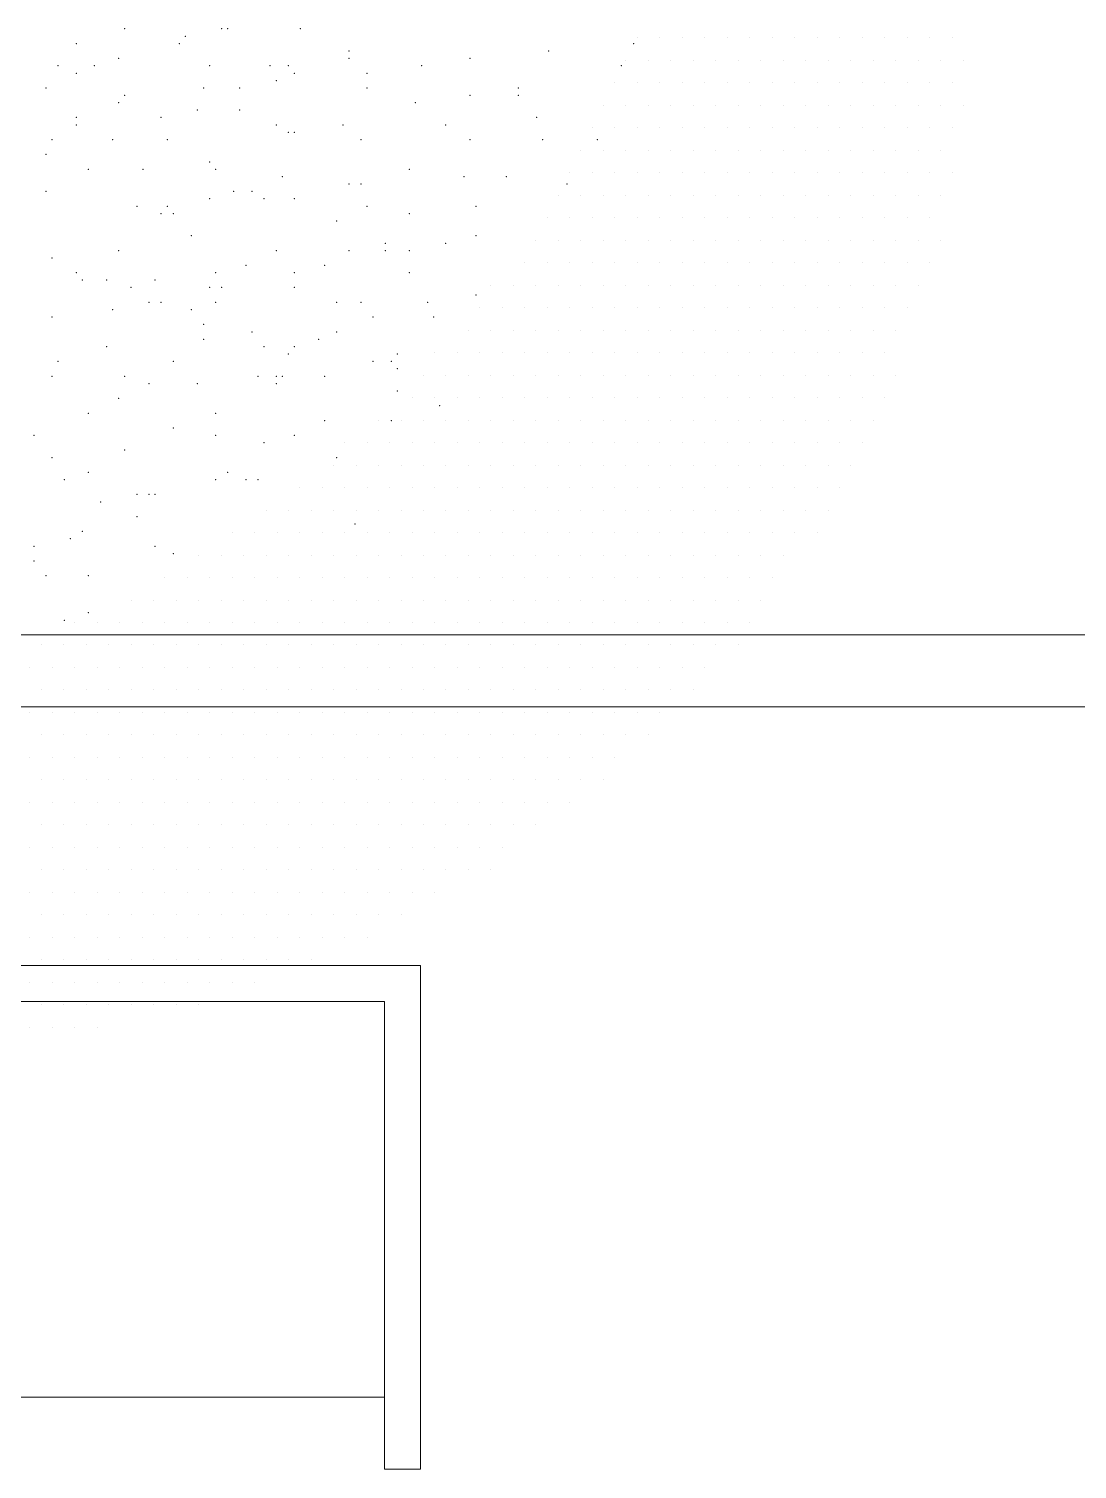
# Model space of a CAD drawing. Header units: metres. Extents: x 599 to 707, y 227 to 318.
# Drawn here: x 660.004 to 661.46, y 275.749 to 277.751 of the extents above; entities that cross this region are included whole.
import ezdxf

# ---------------------------------------------------------------- set-up
doc = ezdxf.new("R2010")
doc.units = ezdxf.units.M
for name, color, linetype, lineweight in [('banqueta', 252, 'Continuous', 9), ('gradas', 35, 'Continuous', 5), ('vegetacion', 74, 'Continuous', 0)]:
    doc.layers.add(name, color=color, linetype=linetype, lineweight=lineweight)

msp = doc.modelspace()

# ---------------------------------------------------------------- linework, layer by layer
at = {"layer": 'banqueta'}
for p, q in [((655.2498, 276.9088), (664.9148, 276.9088)), ((655.2498, 276.8088), (664.9887, 276.8088))]:
    msp.add_line(p, q, dxfattribs=at)
at = {"layer": 'gradas'}
for p, q in [((660.5481, 276.4493), (658.5481, 276.4493)), ((660.5481, 275.7493), (660.5481, 276.4493)), ((660.4981, 276.3993), (658.5981, 276.3993)), ((660.4981, 275.7493), (660.4981, 276.3993)), ((658.5981, 275.8493), (660.4981, 275.8493)), ((660.4981, 275.7493), (660.5481, 275.7493))]:
    msp.add_line(p, q, dxfattribs=at)
at = {"layer": 'vegetacion', "color": 0}
for p, q in [((660.8489, 277.7387), (660.8489, 277.7387)), ((660.8801, 277.7387), (660.8801, 277.7387)), ((660.9114, 277.7387), (660.9114, 277.7387)), ((660.9426, 277.7387), (660.9426, 277.7387)), ((660.9739, 277.7387), (660.9739, 277.7387)), ((661.0051, 277.7387), (661.0051, 277.7387)), ((661.0364, 277.7387), (661.0364, 277.7387)), ((661.0676, 277.7387), (661.0676, 277.7387)), ((661.0989, 277.7387), (661.0989, 277.7387)), ((661.1301, 277.7387), (661.1301, 277.7387)), ((661.1614, 277.7387), (661.1614, 277.7387)), ((661.1926, 277.7387), (661.1926, 277.7387)), ((661.2239, 277.7387), (661.2239, 277.7387)), ((661.2551, 277.7387), (661.2551, 277.7387)), ((661.2864, 277.7387), (661.2864, 277.7387)), ((660.8333, 277.7074), (660.8333, 277.7074)), ((660.8645, 277.7074), (660.8645, 277.7074)), ((660.8958, 277.7074), (660.8958, 277.7074)), ((660.927, 277.7074), (660.927, 277.7074)), ((660.9583, 277.7074), (660.9583, 277.7074)), ((660.9895, 277.7074), (660.9895, 277.7074)), ((661.0208, 277.7074), (661.0208, 277.7074)), ((661.052, 277.7074), (661.052, 277.7074)), ((661.0833, 277.7074), (661.0833, 277.7074)), ((661.1145, 277.7074), (661.1145, 277.7074)), ((661.1458, 277.7074), (661.1458, 277.7074)), ((661.177, 277.7074), (661.177, 277.7074)), ((661.2083, 277.7074), (661.2083, 277.7074)), ((661.2395, 277.7074), (661.2395, 277.7074)), ((661.2708, 277.7074), (661.2708, 277.7074)), ((661.302, 277.7074), (661.302, 277.7074)), ((660.8176, 277.6762), (660.8176, 277.6762)), ((660.8489, 277.6762), (660.8489, 277.6762)), ((660.8801, 277.6762), (660.8801, 277.6762)), ((660.9114, 277.6762), (660.9114, 277.6762)), ((660.9426, 277.6762), (660.9426, 277.6762)), ((660.9739, 277.6762), (660.9739, 277.6762)), ((661.0051, 277.6762), (661.0051, 277.6762)), ((661.0364, 277.6762), (661.0364, 277.6762)), ((661.0676, 277.6762), (661.0676, 277.6762)), ((661.0989, 277.6762), (661.0989, 277.6762)), ((661.1301, 277.6762), (661.1301, 277.6762)), ((661.1614, 277.6762), (661.1614, 277.6762)), ((661.1926, 277.6762), (661.1926, 277.6762)), ((661.2239, 277.6762), (661.2239, 277.6762)), ((661.2551, 277.6762), (661.2551, 277.6762)), ((661.2864, 277.6762), (661.2864, 277.6762)), ((660.802, 277.6449), (660.802, 277.6449)), ((660.8333, 277.6449), (660.8333, 277.6449)), ((660.8645, 277.6449), (660.8645, 277.6449)), ((660.8958, 277.6449), (660.8958, 277.6449)), ((660.927, 277.6449), (660.927, 277.6449)), ((660.9583, 277.6449), (660.9583, 277.6449)), ((660.9895, 277.6449), (660.9895, 277.6449)), ((661.0208, 277.6449), (661.0208, 277.6449)), ((661.052, 277.6449), (661.052, 277.6449)), ((661.0833, 277.6449), (661.0833, 277.6449)), ((661.1145, 277.6449), (661.1145, 277.6449)), ((661.1458, 277.6449), (661.1458, 277.6449)), ((661.177, 277.6449), (661.177, 277.6449)), ((661.2083, 277.6449), (661.2083, 277.6449)), ((661.2395, 277.6449), (661.2395, 277.6449)), ((661.2708, 277.6449), (661.2708, 277.6449)), ((661.302, 277.6449), (661.302, 277.6449)), ((660.7864, 277.6137), (660.7864, 277.6137)), ((660.8176, 277.6137), (660.8176, 277.6137)), ((660.8489, 277.6137), (660.8489, 277.6137)), ((660.8801, 277.6137), (660.8801, 277.6137)), ((660.9114, 277.6137), (660.9114, 277.6137)), ((660.9426, 277.6137), (660.9426, 277.6137)), ((660.9739, 277.6137), (660.9739, 277.6137)), ((661.0051, 277.6137), (661.0051, 277.6137)), ((661.0364, 277.6137), (661.0364, 277.6137)), ((661.0676, 277.6137), (661.0676, 277.6137)), ((661.0989, 277.6137), (661.0989, 277.6137)), ((661.1301, 277.6137), (661.1301, 277.6137)), ((661.1614, 277.6137), (661.1614, 277.6137)), ((661.1926, 277.6137), (661.1926, 277.6137)), ((661.2239, 277.6137), (661.2239, 277.6137)), ((661.2551, 277.6137), (661.2551, 277.6137)), ((661.2864, 277.6137), (661.2864, 277.6137)), ((660.7708, 277.5824), (660.7708, 277.5824)), ((660.802, 277.5824), (660.802, 277.5824)), ((660.8333, 277.5824), (660.8333, 277.5824)), ((660.8645, 277.5824), (660.8645, 277.5824)), ((660.8958, 277.5824), (660.8958, 277.5824)), ((660.927, 277.5824), (660.927, 277.5824)), ((660.9583, 277.5824), (660.9583, 277.5824)), ((660.9895, 277.5824), (660.9895, 277.5824)), ((661.0208, 277.5824), (661.0208, 277.5824)), ((661.052, 277.5824), (661.052, 277.5824)), ((661.0833, 277.5824), (661.0833, 277.5824)), ((661.1145, 277.5824), (661.1145, 277.5824)), ((661.1458, 277.5824), (661.1458, 277.5824)), ((661.177, 277.5824), (661.177, 277.5824)), ((661.2083, 277.5824), (661.2083, 277.5824)), ((661.2395, 277.5824), (661.2395, 277.5824)), ((661.2708, 277.5824), (661.2708, 277.5824)), ((660.7551, 277.5512), (660.7551, 277.5512)), ((660.7864, 277.5512), (660.7864, 277.5512)), ((660.8176, 277.5512), (660.8176, 277.5512)), ((660.8489, 277.5512), (660.8489, 277.5512)), ((660.8801, 277.5512), (660.8801, 277.5512)), ((660.9114, 277.5512), (660.9114, 277.5512)), ((660.9426, 277.5512), (660.9426, 277.5512)), ((660.9739, 277.5512), (660.9739, 277.5512)), ((661.0051, 277.5512), (661.0051, 277.5512)), ((661.0364, 277.5512), (661.0364, 277.5512)), ((661.0676, 277.5512), (661.0676, 277.5512)), ((661.0989, 277.5512), (661.0989, 277.5512)), ((661.1301, 277.5512), (661.1301, 277.5512)), ((661.1614, 277.5512), (661.1614, 277.5512)), ((661.1926, 277.5512), (661.1926, 277.5512)), ((661.2239, 277.5512), (661.2239, 277.5512)), ((661.2551, 277.5512), (661.2551, 277.5512)), ((661.2864, 277.5512), (661.2864, 277.5512)), ((660.7395, 277.5199), (660.7395, 277.5199)), ((660.7708, 277.5199), (660.7708, 277.5199)), ((660.802, 277.5199), (660.802, 277.5199)), ((660.8333, 277.5199), (660.8333, 277.5199)), ((660.8645, 277.5199), (660.8645, 277.5199)), ((660.8958, 277.5199), (660.8958, 277.5199)), ((660.927, 277.5199), (660.927, 277.5199)), ((660.9583, 277.5199), (660.9583, 277.5199)), ((660.9895, 277.5199), (660.9895, 277.5199)), ((661.0208, 277.5199), (661.0208, 277.5199)), ((661.052, 277.5199), (661.052, 277.5199)), ((661.0833, 277.5199), (661.0833, 277.5199)), ((661.1145, 277.5199), (661.1145, 277.5199)), ((661.1458, 277.5199), (661.1458, 277.5199)), ((661.177, 277.5199), (661.177, 277.5199)), ((661.2083, 277.5199), (661.2083, 277.5199)), ((661.2395, 277.5199), (661.2395, 277.5199)), ((661.2708, 277.5199), (661.2708, 277.5199)), ((660.7239, 277.4887), (660.7239, 277.4887)), ((660.7551, 277.4887), (660.7551, 277.4887)), ((660.7864, 277.4887), (660.7864, 277.4887)), ((660.8176, 277.4887), (660.8176, 277.4887)), ((660.8489, 277.4887), (660.8489, 277.4887)), ((660.8801, 277.4887), (660.8801, 277.4887)), ((660.9114, 277.4887), (660.9114, 277.4887)), ((660.9426, 277.4887), (660.9426, 277.4887)), ((660.9739, 277.4887), (660.9739, 277.4887)), ((661.0051, 277.4887), (661.0051, 277.4887)), ((661.0364, 277.4887), (661.0364, 277.4887)), ((661.0676, 277.4887), (661.0676, 277.4887)), ((661.0989, 277.4887), (661.0989, 277.4887)), ((661.1301, 277.4887), (661.1301, 277.4887)), ((661.1614, 277.4887), (661.1614, 277.4887)), ((661.1926, 277.4887), (661.1926, 277.4887)), ((661.2239, 277.4887), (661.2239, 277.4887)), ((661.2551, 277.4887), (661.2551, 277.4887)), ((660.7083, 277.4574), (660.7083, 277.4574)), ((660.7395, 277.4574), (660.7395, 277.4574)), ((660.7708, 277.4574), (660.7708, 277.4574)), ((660.802, 277.4574), (660.802, 277.4574)), ((660.8333, 277.4574), (660.8333, 277.4574)), ((660.8645, 277.4574), (660.8645, 277.4574)), ((660.8958, 277.4574), (660.8958, 277.4574)), ((660.927, 277.4574), (660.927, 277.4574)), ((660.9583, 277.4574), (660.9583, 277.4574)), ((660.9895, 277.4574), (660.9895, 277.4574)), ((661.0208, 277.4574), (661.0208, 277.4574)), ((661.052, 277.4574), (661.052, 277.4574)), ((661.0833, 277.4574), (661.0833, 277.4574)), ((661.1145, 277.4574), (661.1145, 277.4574)), ((661.1458, 277.4574), (661.1458, 277.4574)), ((661.177, 277.4574), (661.177, 277.4574)), ((661.2083, 277.4574), (661.2083, 277.4574)), ((661.2395, 277.4574), (661.2395, 277.4574)), ((661.2708, 277.4574), (661.2708, 277.4574)), ((660.6926, 277.4262), (660.6926, 277.4262)), ((660.7239, 277.4262), (660.7239, 277.4262)), ((660.7551, 277.4262), (660.7551, 277.4262)), ((660.7864, 277.4262), (660.7864, 277.4262)), ((660.8176, 277.4262), (660.8176, 277.4262)), ((660.8489, 277.4262), (660.8489, 277.4262)), ((660.8801, 277.4262), (660.8801, 277.4262)), ((660.9114, 277.4262), (660.9114, 277.4262)), ((660.9426, 277.4262), (660.9426, 277.4262)), ((660.9739, 277.4262), (660.9739, 277.4262)), ((661.0051, 277.4262), (661.0051, 277.4262)), ((661.0364, 277.4262), (661.0364, 277.4262)), ((661.0676, 277.4262), (661.0676, 277.4262)), ((661.0989, 277.4262), (661.0989, 277.4262)), ((661.1301, 277.4262), (661.1301, 277.4262)), ((661.1614, 277.4262), (661.1614, 277.4262)), ((661.1926, 277.4262), (661.1926, 277.4262)), ((661.2239, 277.4262), (661.2239, 277.4262)), ((661.2551, 277.4262), (661.2551, 277.4262)), ((660.6458, 277.3949), (660.6458, 277.3949)), ((660.677, 277.3949), (660.677, 277.3949)), ((660.7083, 277.3949), (660.7083, 277.3949)), ((660.7395, 277.3949), (660.7395, 277.3949)), ((660.7708, 277.3949), (660.7708, 277.3949)), ((660.802, 277.3949), (660.802, 277.3949)), ((660.8333, 277.3949), (660.8333, 277.3949)), ((660.8645, 277.3949), (660.8645, 277.3949)), ((660.8958, 277.3949), (660.8958, 277.3949)), ((660.927, 277.3949), (660.927, 277.3949)), ((660.9583, 277.3949), (660.9583, 277.3949)), ((660.9895, 277.3949), (660.9895, 277.3949)), ((661.0208, 277.3949), (661.0208, 277.3949)), ((661.052, 277.3949), (661.052, 277.3949)), ((661.0833, 277.3949), (661.0833, 277.3949)), ((661.1145, 277.3949), (661.1145, 277.3949)), ((661.1458, 277.3949), (661.1458, 277.3949)), ((661.177, 277.3949), (661.177, 277.3949)), ((661.2083, 277.3949), (661.2083, 277.3949)), ((661.2395, 277.3949), (661.2395, 277.3949)), ((660.6301, 277.3637), (660.6301, 277.3637)), ((660.6614, 277.3637), (660.6614, 277.3637)), ((660.6926, 277.3637), (660.6926, 277.3637)), ((660.7239, 277.3637), (660.7239, 277.3637)), ((660.7551, 277.3637), (660.7551, 277.3637)), ((660.7864, 277.3637), (660.7864, 277.3637)), ((660.8176, 277.3637), (660.8176, 277.3637)), ((660.8489, 277.3637), (660.8489, 277.3637)), ((660.8801, 277.3637), (660.8801, 277.3637)), ((660.9114, 277.3637), (660.9114, 277.3637)), ((660.9426, 277.3637), (660.9426, 277.3637)), ((660.9739, 277.3637), (660.9739, 277.3637)), ((661.0051, 277.3637), (661.0051, 277.3637)), ((661.0364, 277.3637), (661.0364, 277.3637)), ((661.0676, 277.3637), (661.0676, 277.3637)), ((661.0989, 277.3637), (661.0989, 277.3637)), ((661.1301, 277.3637), (661.1301, 277.3637)), ((661.1614, 277.3637), (661.1614, 277.3637)), ((661.1926, 277.3637), (661.1926, 277.3637)), ((661.2239, 277.3637), (661.2239, 277.3637)), ((660.6145, 277.3324), (660.6145, 277.3324)), ((660.6458, 277.3324), (660.6458, 277.3324)), ((660.677, 277.3324), (660.677, 277.3324)), ((660.7083, 277.3324), (660.7083, 277.3324)), ((660.7395, 277.3324), (660.7395, 277.3324)), ((660.7708, 277.3324), (660.7708, 277.3324)), ((660.802, 277.3324), (660.802, 277.3324)), ((660.8333, 277.3324), (660.8333, 277.3324)), ((660.8645, 277.3324), (660.8645, 277.3324)), ((660.8958, 277.3324), (660.8958, 277.3324)), ((660.927, 277.3324), (660.927, 277.3324)), ((660.9583, 277.3324), (660.9583, 277.3324)), ((660.9895, 277.3324), (660.9895, 277.3324)), ((661.0208, 277.3324), (661.0208, 277.3324)), ((661.052, 277.3324), (661.052, 277.3324)), ((661.0833, 277.3324), (661.0833, 277.3324)), ((661.1145, 277.3324), (661.1145, 277.3324)), ((661.1458, 277.3324), (661.1458, 277.3324)), ((661.177, 277.3324), (661.177, 277.3324)), ((661.2083, 277.3324), (661.2083, 277.3324)), ((660.5676, 277.3012), (660.5676, 277.3012)), ((660.5989, 277.3012), (660.5989, 277.3012)), ((660.6301, 277.3012), (660.6301, 277.3012)), ((660.6614, 277.3012), (660.6614, 277.3012)), ((660.6926, 277.3012), (660.6926, 277.3012)), ((660.7239, 277.3012), (660.7239, 277.3012)), ((660.7551, 277.3012), (660.7551, 277.3012)), ((660.7864, 277.3012), (660.7864, 277.3012)), ((660.8176, 277.3012), (660.8176, 277.3012)), ((660.8489, 277.3012), (660.8489, 277.3012)), ((660.8801, 277.3012), (660.8801, 277.3012)), ((660.9114, 277.3012), (660.9114, 277.3012)), ((660.9426, 277.3012), (660.9426, 277.3012)), ((660.9739, 277.3012), (660.9739, 277.3012)), ((661.0051, 277.3012), (661.0051, 277.3012)), ((661.0364, 277.3012), (661.0364, 277.3012)), ((661.0676, 277.3012), (661.0676, 277.3012)), ((661.0989, 277.3012), (661.0989, 277.3012)), ((661.1301, 277.3012), (661.1301, 277.3012)), ((661.1614, 277.3012), (661.1614, 277.3012)), ((661.1926, 277.3012), (661.1926, 277.3012)), ((660.552, 277.2699), (660.552, 277.2699)), ((660.5833, 277.2699), (660.5833, 277.2699)), ((660.6145, 277.2699), (660.6145, 277.2699)), ((660.6458, 277.2699), (660.6458, 277.2699)), ((660.677, 277.2699), (660.677, 277.2699)), ((660.7083, 277.2699), (660.7083, 277.2699)), ((660.7395, 277.2699), (660.7395, 277.2699)), ((660.7708, 277.2699), (660.7708, 277.2699)), ((660.802, 277.2699), (660.802, 277.2699)), ((660.8333, 277.2699), (660.8333, 277.2699)), ((660.8645, 277.2699), (660.8645, 277.2699)), ((660.8958, 277.2699), (660.8958, 277.2699)), ((660.927, 277.2699), (660.927, 277.2699)), ((660.9583, 277.2699), (660.9583, 277.2699)), ((660.9895, 277.2699), (660.9895, 277.2699)), ((661.0208, 277.2699), (661.0208, 277.2699)), ((661.052, 277.2699), (661.052, 277.2699)), ((661.0833, 277.2699), (661.0833, 277.2699)), ((661.1145, 277.2699), (661.1145, 277.2699)), ((661.1458, 277.2699), (661.1458, 277.2699)), ((661.177, 277.2699), (661.177, 277.2699)), ((661.2083, 277.2699), (661.2083, 277.2699)), ((660.5364, 277.2387), (660.5364, 277.2387)), ((660.5676, 277.2387), (660.5676, 277.2387)), ((660.5989, 277.2387), (660.5989, 277.2387)), ((660.6301, 277.2387), (660.6301, 277.2387)), ((660.6614, 277.2387), (660.6614, 277.2387)), ((660.6926, 277.2387), (660.6926, 277.2387)), ((660.7239, 277.2387), (660.7239, 277.2387)), ((660.7551, 277.2387), (660.7551, 277.2387)), ((660.7864, 277.2387), (660.7864, 277.2387)), ((660.8176, 277.2387), (660.8176, 277.2387)), ((660.8489, 277.2387), (660.8489, 277.2387)), ((660.8801, 277.2387), (660.8801, 277.2387)), ((660.9114, 277.2387), (660.9114, 277.2387)), ((660.9426, 277.2387), (660.9426, 277.2387)), ((660.9739, 277.2387), (660.9739, 277.2387)), ((661.0051, 277.2387), (661.0051, 277.2387)), ((661.0364, 277.2387), (661.0364, 277.2387)), ((661.0676, 277.2387), (661.0676, 277.2387)), ((661.0989, 277.2387), (661.0989, 277.2387)), ((661.1301, 277.2387), (661.1301, 277.2387)), ((661.1614, 277.2387), (661.1614, 277.2387)), ((661.1926, 277.2387), (661.1926, 277.2387)), ((660.4895, 277.2074), (660.4895, 277.2074)), ((660.5208, 277.2074), (660.5208, 277.2074)), ((660.552, 277.2074), (660.552, 277.2074)), ((660.5833, 277.2074), (660.5833, 277.2074)), ((660.6145, 277.2074), (660.6145, 277.2074)), ((660.6458, 277.2074), (660.6458, 277.2074)), ((660.677, 277.2074), (660.677, 277.2074)), ((660.7083, 277.2074), (660.7083, 277.2074)), ((660.7395, 277.2074), (660.7395, 277.2074)), ((660.7708, 277.2074), (660.7708, 277.2074)), ((660.802, 277.2074), (660.802, 277.2074)), ((660.8333, 277.2074), (660.8333, 277.2074)), ((660.8645, 277.2074), (660.8645, 277.2074)), ((660.8958, 277.2074), (660.8958, 277.2074)), ((660.927, 277.2074), (660.927, 277.2074)), ((660.9583, 277.2074), (660.9583, 277.2074)), ((660.9895, 277.2074), (660.9895, 277.2074)), ((661.0208, 277.2074), (661.0208, 277.2074)), ((661.052, 277.2074), (661.052, 277.2074)), ((661.0833, 277.2074), (661.0833, 277.2074)), ((661.1145, 277.2074), (661.1145, 277.2074)), ((661.1458, 277.2074), (661.1458, 277.2074)), ((661.177, 277.2074), (661.177, 277.2074)), ((660.4426, 277.1762), (660.4426, 277.1762)), ((660.4739, 277.1762), (660.4739, 277.1762)), ((660.5051, 277.1762), (660.5051, 277.1762)), ((660.5364, 277.1762), (660.5364, 277.1762)), ((660.5676, 277.1762), (660.5676, 277.1762)), ((660.5989, 277.1762), (660.5989, 277.1762)), ((660.6301, 277.1762), (660.6301, 277.1762)), ((660.6614, 277.1762), (660.6614, 277.1762)), ((660.6926, 277.1762), (660.6926, 277.1762)), ((660.7239, 277.1762), (660.7239, 277.1762)), ((660.7551, 277.1762), (660.7551, 277.1762)), ((660.7864, 277.1762), (660.7864, 277.1762)), ((660.8176, 277.1762), (660.8176, 277.1762)), ((660.8489, 277.1762), (660.8489, 277.1762)), ((660.8801, 277.1762), (660.8801, 277.1762)), ((660.9114, 277.1762), (660.9114, 277.1762)), ((660.9426, 277.1762), (660.9426, 277.1762)), ((660.9739, 277.1762), (660.9739, 277.1762)), ((661.0051, 277.1762), (661.0051, 277.1762)), ((661.0364, 277.1762), (661.0364, 277.1762)), ((661.0676, 277.1762), (661.0676, 277.1762)), ((661.0989, 277.1762), (661.0989, 277.1762)), ((661.1301, 277.1762), (661.1301, 277.1762)), ((661.1614, 277.1762), (661.1614, 277.1762)), ((660.427, 277.1449), (660.427, 277.1449)), ((660.4583, 277.1449), (660.4583, 277.1449)), ((660.4895, 277.1449), (660.4895, 277.1449)), ((660.5208, 277.1449), (660.5208, 277.1449)), ((660.552, 277.1449), (660.552, 277.1449)), ((660.5833, 277.1449), (660.5833, 277.1449)), ((660.6145, 277.1449), (660.6145, 277.1449)), ((660.6458, 277.1449), (660.6458, 277.1449)), ((660.677, 277.1449), (660.677, 277.1449)), ((660.7083, 277.1449), (660.7083, 277.1449)), ((660.7395, 277.1449), (660.7395, 277.1449)), ((660.7708, 277.1449), (660.7708, 277.1449)), ((660.802, 277.1449), (660.802, 277.1449)), ((660.8333, 277.1449), (660.8333, 277.1449)), ((660.8645, 277.1449), (660.8645, 277.1449)), ((660.8958, 277.1449), (660.8958, 277.1449)), ((660.927, 277.1449), (660.927, 277.1449)), ((660.9583, 277.1449), (660.9583, 277.1449)), ((660.9895, 277.1449), (660.9895, 277.1449)), ((661.0208, 277.1449), (661.0208, 277.1449)), ((661.052, 277.1449), (661.052, 277.1449)), ((661.0833, 277.1449), (661.0833, 277.1449)), ((661.1145, 277.1449), (661.1145, 277.1449)), ((661.1458, 277.1449), (661.1458, 277.1449)), ((660.3801, 277.1137), (660.3801, 277.1137)), ((660.4114, 277.1137), (660.4114, 277.1137)), ((660.4426, 277.1137), (660.4426, 277.1137)), ((660.4739, 277.1137), (660.4739, 277.1137)), ((660.5051, 277.1137), (660.5051, 277.1137)), ((660.5364, 277.1137), (660.5364, 277.1137)), ((660.5676, 277.1137), (660.5676, 277.1137)), ((660.5989, 277.1137), (660.5989, 277.1137)), ((660.6301, 277.1137), (660.6301, 277.1137)), ((660.6614, 277.1137), (660.6614, 277.1137)), ((660.6926, 277.1137), (660.6926, 277.1137)), ((660.7239, 277.1137), (660.7239, 277.1137)), ((660.7551, 277.1137), (660.7551, 277.1137)), ((660.7864, 277.1137), (660.7864, 277.1137)), ((660.8176, 277.1137), (660.8176, 277.1137)), ((660.8489, 277.1137), (660.8489, 277.1137)), ((660.8801, 277.1137), (660.8801, 277.1137)), ((660.9114, 277.1137), (660.9114, 277.1137)), ((660.9426, 277.1137), (660.9426, 277.1137)), ((660.9739, 277.1137), (660.9739, 277.1137)), ((661.0051, 277.1137), (661.0051, 277.1137)), ((661.0364, 277.1137), (661.0364, 277.1137)), ((661.0676, 277.1137), (661.0676, 277.1137)), ((661.0989, 277.1137), (661.0989, 277.1137)), ((661.1301, 277.1137), (661.1301, 277.1137)), ((660.3333, 277.0824), (660.3333, 277.0824)), ((660.3645, 277.0824), (660.3645, 277.0824)), ((660.3958, 277.0824), (660.3958, 277.0824)), ((660.427, 277.0824), (660.427, 277.0824)), ((660.4583, 277.0824), (660.4583, 277.0824)), ((660.4895, 277.0824), (660.4895, 277.0824)), ((660.5208, 277.0824), (660.5208, 277.0824)), ((660.552, 277.0824), (660.552, 277.0824)), ((660.5833, 277.0824), (660.5833, 277.0824)), ((660.6145, 277.0824), (660.6145, 277.0824)), ((660.6458, 277.0824), (660.6458, 277.0824)), ((660.677, 277.0824), (660.677, 277.0824)), ((660.7083, 277.0824), (660.7083, 277.0824)), ((660.7395, 277.0824), (660.7395, 277.0824)), ((660.7708, 277.0824), (660.7708, 277.0824)), ((660.802, 277.0824), (660.802, 277.0824)), ((660.8333, 277.0824), (660.8333, 277.0824)), ((660.8645, 277.0824), (660.8645, 277.0824)), ((660.8958, 277.0824), (660.8958, 277.0824)), ((660.927, 277.0824), (660.927, 277.0824)), ((660.9583, 277.0824), (660.9583, 277.0824)), ((660.9895, 277.0824), (660.9895, 277.0824)), ((661.0208, 277.0824), (661.0208, 277.0824)), ((661.052, 277.0824), (661.052, 277.0824)), ((661.0833, 277.0824), (661.0833, 277.0824)), ((661.1145, 277.0824), (661.1145, 277.0824)), ((660.2864, 277.0512), (660.2864, 277.0512)), ((660.3176, 277.0512), (660.3176, 277.0512)), ((660.3489, 277.0512), (660.3489, 277.0512)), ((660.3801, 277.0512), (660.3801, 277.0512)), ((660.4114, 277.0512), (660.4114, 277.0512)), ((660.4426, 277.0512), (660.4426, 277.0512)), ((660.4739, 277.0512), (660.4739, 277.0512)), ((660.5051, 277.0512), (660.5051, 277.0512)), ((660.5364, 277.0512), (660.5364, 277.0512)), ((660.5676, 277.0512), (660.5676, 277.0512)), ((660.5989, 277.0512), (660.5989, 277.0512)), ((660.6301, 277.0512), (660.6301, 277.0512)), ((660.6614, 277.0512), (660.6614, 277.0512)), ((660.6926, 277.0512), (660.6926, 277.0512)), ((660.7239, 277.0512), (660.7239, 277.0512)), ((660.7551, 277.0512), (660.7551, 277.0512)), ((660.7864, 277.0512), (660.7864, 277.0512)), ((660.8176, 277.0512), (660.8176, 277.0512)), ((660.8489, 277.0512), (660.8489, 277.0512)), ((660.8801, 277.0512), (660.8801, 277.0512)), ((660.9114, 277.0512), (660.9114, 277.0512)), ((660.9426, 277.0512), (660.9426, 277.0512)), ((660.9739, 277.0512), (660.9739, 277.0512)), ((661.0051, 277.0512), (661.0051, 277.0512)), ((661.0364, 277.0512), (661.0364, 277.0512)), ((661.0676, 277.0512), (661.0676, 277.0512)), ((661.0989, 277.0512), (661.0989, 277.0512)), ((660.2395, 277.0199), (660.2395, 277.0199)), ((660.2708, 277.0199), (660.2708, 277.0199)), ((660.302, 277.0199), (660.302, 277.0199)), ((660.3333, 277.0199), (660.3333, 277.0199)), ((660.3645, 277.0199), (660.3645, 277.0199)), ((660.3958, 277.0199), (660.3958, 277.0199)), ((660.427, 277.0199), (660.427, 277.0199)), ((660.4583, 277.0199), (660.4583, 277.0199)), ((660.4895, 277.0199), (660.4895, 277.0199)), ((660.5208, 277.0199), (660.5208, 277.0199)), ((660.552, 277.0199), (660.552, 277.0199)), ((660.5833, 277.0199), (660.5833, 277.0199)), ((660.6145, 277.0199), (660.6145, 277.0199)), ((660.6458, 277.0199), (660.6458, 277.0199)), ((660.677, 277.0199), (660.677, 277.0199)), ((660.7083, 277.0199), (660.7083, 277.0199)), ((660.7395, 277.0199), (660.7395, 277.0199)), ((660.7708, 277.0199), (660.7708, 277.0199)), ((660.802, 277.0199), (660.802, 277.0199)), ((660.8333, 277.0199), (660.8333, 277.0199)), ((660.8645, 277.0199), (660.8645, 277.0199)), ((660.8958, 277.0199), (660.8958, 277.0199)), ((660.927, 277.0199), (660.927, 277.0199)), ((660.9583, 277.0199), (660.9583, 277.0199)), ((660.9895, 277.0199), (660.9895, 277.0199)), ((661.0208, 277.0199), (661.0208, 277.0199)), ((661.052, 277.0199), (661.052, 277.0199)), ((660.1926, 276.9887), (660.1926, 276.9887)), ((660.2239, 276.9887), (660.2239, 276.9887)), ((660.2551, 276.9887), (660.2551, 276.9887)), ((660.2864, 276.9887), (660.2864, 276.9887)), ((660.3176, 276.9887), (660.3176, 276.9887)), ((660.3489, 276.9887), (660.3489, 276.9887)), ((660.3801, 276.9887), (660.3801, 276.9887)), ((660.4114, 276.9887), (660.4114, 276.9887)), ((660.4426, 276.9887), (660.4426, 276.9887)), ((660.4739, 276.9887), (660.4739, 276.9887)), ((660.5051, 276.9887), (660.5051, 276.9887)), ((660.5364, 276.9887), (660.5364, 276.9887)), ((660.5676, 276.9887), (660.5676, 276.9887)), ((660.5989, 276.9887), (660.5989, 276.9887)), ((660.6301, 276.9887), (660.6301, 276.9887)), ((660.6614, 276.9887), (660.6614, 276.9887)), ((660.6926, 276.9887), (660.6926, 276.9887)), ((660.7239, 276.9887), (660.7239, 276.9887)), ((660.7551, 276.9887), (660.7551, 276.9887)), ((660.7864, 276.9887), (660.7864, 276.9887)), ((660.8176, 276.9887), (660.8176, 276.9887)), ((660.8489, 276.9887), (660.8489, 276.9887)), ((660.8801, 276.9887), (660.8801, 276.9887)), ((660.9114, 276.9887), (660.9114, 276.9887)), ((660.9426, 276.9887), (660.9426, 276.9887)), ((660.9739, 276.9887), (660.9739, 276.9887)), ((661.0051, 276.9887), (661.0051, 276.9887)), ((661.0364, 276.9887), (661.0364, 276.9887)), ((660.1458, 276.9574), (660.1458, 276.9574)), ((660.177, 276.9574), (660.177, 276.9574)), ((660.2083, 276.9574), (660.2083, 276.9574)), ((660.2395, 276.9574), (660.2395, 276.9574)), ((660.2708, 276.9574), (660.2708, 276.9574)), ((660.302, 276.9574), (660.302, 276.9574)), ((660.3333, 276.9574), (660.3333, 276.9574)), ((660.3645, 276.9574), (660.3645, 276.9574)), ((660.3958, 276.9574), (660.3958, 276.9574)), ((660.427, 276.9574), (660.427, 276.9574)), ((660.4583, 276.9574), (660.4583, 276.9574)), ((660.4895, 276.9574), (660.4895, 276.9574)), ((660.5208, 276.9574), (660.5208, 276.9574)), ((660.552, 276.9574), (660.552, 276.9574)), ((660.5833, 276.9574), (660.5833, 276.9574)), ((660.6145, 276.9574), (660.6145, 276.9574)), ((660.6458, 276.9574), (660.6458, 276.9574)), ((660.677, 276.9574), (660.677, 276.9574)), ((660.7083, 276.9574), (660.7083, 276.9574)), ((660.7395, 276.9574), (660.7395, 276.9574)), ((660.7708, 276.9574), (660.7708, 276.9574)), ((660.802, 276.9574), (660.802, 276.9574)), ((660.8333, 276.9574), (660.8333, 276.9574)), ((660.8645, 276.9574), (660.8645, 276.9574)), ((660.8958, 276.9574), (660.8958, 276.9574)), ((660.927, 276.9574), (660.927, 276.9574)), ((660.9583, 276.9574), (660.9583, 276.9574)), ((660.9895, 276.9574), (660.9895, 276.9574)), ((661.0208, 276.9574), (661.0208, 276.9574)), ((660.0676, 276.9262), (660.0676, 276.9262)), ((660.0989, 276.9262), (660.0989, 276.9262)), ((660.1301, 276.9262), (660.1301, 276.9262)), ((660.1614, 276.9262), (660.1614, 276.9262)), ((660.1926, 276.9262), (660.1926, 276.9262)), ((660.2239, 276.9262), (660.2239, 276.9262)), ((660.2551, 276.9262), (660.2551, 276.9262)), ((660.2864, 276.9262), (660.2864, 276.9262)), ((660.3176, 276.9262), (660.3176, 276.9262)), ((660.3489, 276.9262), (660.3489, 276.9262)), ((660.3801, 276.9262), (660.3801, 276.9262)), ((660.4114, 276.9262), (660.4114, 276.9262)), ((660.4426, 276.9262), (660.4426, 276.9262)), ((660.4739, 276.9262), (660.4739, 276.9262)), ((660.5051, 276.9262), (660.5051, 276.9262)), ((660.5364, 276.9262), (660.5364, 276.9262)), ((660.5676, 276.9262), (660.5676, 276.9262)), ((660.5989, 276.9262), (660.5989, 276.9262)), ((660.6301, 276.9262), (660.6301, 276.9262)), ((660.6614, 276.9262), (660.6614, 276.9262)), ((660.6926, 276.9262), (660.6926, 276.9262)), ((660.7239, 276.9262), (660.7239, 276.9262)), ((660.7551, 276.9262), (660.7551, 276.9262)), ((660.7864, 276.9262), (660.7864, 276.9262)), ((660.8176, 276.9262), (660.8176, 276.9262)), ((660.8489, 276.9262), (660.8489, 276.9262)), ((660.8801, 276.9262), (660.8801, 276.9262)), ((660.9114, 276.9262), (660.9114, 276.9262)), ((660.9426, 276.9262), (660.9426, 276.9262)), ((660.9739, 276.9262), (660.9739, 276.9262)), ((661.0051, 276.9262), (661.0051, 276.9262)), ((660.0208, 276.8949), (660.0208, 276.8949)), ((660.052, 276.8949), (660.052, 276.8949)), ((660.0833, 276.8949), (660.0833, 276.8949)), ((660.1145, 276.8949), (660.1145, 276.8949)), ((660.1458, 276.8949), (660.1458, 276.8949)), ((660.177, 276.8949), (660.177, 276.8949)), ((660.2083, 276.8949), (660.2083, 276.8949)), ((660.2395, 276.8949), (660.2395, 276.8949)), ((660.2708, 276.8949), (660.2708, 276.8949)), ((660.302, 276.8949), (660.302, 276.8949)), ((660.3333, 276.8949), (660.3333, 276.8949)), ((660.3645, 276.8949), (660.3645, 276.8949)), ((660.3958, 276.8949), (660.3958, 276.8949)), ((660.427, 276.8949), (660.427, 276.8949)), ((660.4583, 276.8949), (660.4583, 276.8949)), ((660.4895, 276.8949), (660.4895, 276.8949)), ((660.5208, 276.8949), (660.5208, 276.8949)), ((660.552, 276.8949), (660.552, 276.8949)), ((660.5833, 276.8949), (660.5833, 276.8949)), ((660.6145, 276.8949), (660.6145, 276.8949)), ((660.6458, 276.8949), (660.6458, 276.8949)), ((660.677, 276.8949), (660.677, 276.8949)), ((660.7083, 276.8949), (660.7083, 276.8949)), ((660.7395, 276.8949), (660.7395, 276.8949)), ((660.7708, 276.8949), (660.7708, 276.8949)), ((660.802, 276.8949), (660.802, 276.8949)), ((660.8333, 276.8949), (660.8333, 276.8949)), ((660.8645, 276.8949), (660.8645, 276.8949)), ((660.8958, 276.8949), (660.8958, 276.8949)), ((660.927, 276.8949), (660.927, 276.8949)), ((660.9583, 276.8949), (660.9583, 276.8949)), ((660.9895, 276.8949), (660.9895, 276.8949)), ((660.0051, 276.8637), (660.0051, 276.8637)), ((660.0364, 276.8637), (660.0364, 276.8637)), ((660.0676, 276.8637), (660.0676, 276.8637)), ((660.0989, 276.8637), (660.0989, 276.8637)), ((660.1301, 276.8637), (660.1301, 276.8637)), ((660.1614, 276.8637), (660.1614, 276.8637)), ((660.1926, 276.8637), (660.1926, 276.8637)), ((660.2239, 276.8637), (660.2239, 276.8637)), ((660.2551, 276.8637), (660.2551, 276.8637)), ((660.2864, 276.8637), (660.2864, 276.8637)), ((660.3176, 276.8637), (660.3176, 276.8637)), ((660.3489, 276.8637), (660.3489, 276.8637)), ((660.3801, 276.8637), (660.3801, 276.8637)), ((660.4114, 276.8637), (660.4114, 276.8637)), ((660.4426, 276.8637), (660.4426, 276.8637)), ((660.4739, 276.8637), (660.4739, 276.8637)), ((660.5051, 276.8637), (660.5051, 276.8637)), ((660.5364, 276.8637), (660.5364, 276.8637)), ((660.5676, 276.8637), (660.5676, 276.8637)), ((660.5989, 276.8637), (660.5989, 276.8637)), ((660.6301, 276.8637), (660.6301, 276.8637)), ((660.6614, 276.8637), (660.6614, 276.8637)), ((660.6926, 276.8637), (660.6926, 276.8637)), ((660.7239, 276.8637), (660.7239, 276.8637)), ((660.7551, 276.8637), (660.7551, 276.8637)), ((660.7864, 276.8637), (660.7864, 276.8637)), ((660.8176, 276.8637), (660.8176, 276.8637)), ((660.8489, 276.8637), (660.8489, 276.8637)), ((660.8801, 276.8637), (660.8801, 276.8637)), ((660.9114, 276.8637), (660.9114, 276.8637)), ((660.9426, 276.8637), (660.9426, 276.8637)), ((660.0208, 276.8324), (660.0208, 276.8324)), ((660.052, 276.8324), (660.052, 276.8324)), ((660.0833, 276.8324), (660.0833, 276.8324)), ((660.1145, 276.8324), (660.1145, 276.8324)), ((660.1458, 276.8324), (660.1458, 276.8324)), ((660.177, 276.8324), (660.177, 276.8324)), ((660.2083, 276.8324), (660.2083, 276.8324)), ((660.2395, 276.8324), (660.2395, 276.8324)), ((660.2708, 276.8324), (660.2708, 276.8324)), ((660.302, 276.8324), (660.302, 276.8324)), ((660.3333, 276.8324), (660.3333, 276.8324)), ((660.3645, 276.8324), (660.3645, 276.8324)), ((660.3958, 276.8324), (660.3958, 276.8324)), ((660.427, 276.8324), (660.427, 276.8324)), ((660.4583, 276.8324), (660.4583, 276.8324)), ((660.4895, 276.8324), (660.4895, 276.8324)), ((660.5208, 276.8324), (660.5208, 276.8324)), ((660.552, 276.8324), (660.552, 276.8324)), ((660.5833, 276.8324), (660.5833, 276.8324)), ((660.6145, 276.8324), (660.6145, 276.8324)), ((660.6458, 276.8324), (660.6458, 276.8324)), ((660.677, 276.8324), (660.677, 276.8324)), ((660.7083, 276.8324), (660.7083, 276.8324)), ((660.7395, 276.8324), (660.7395, 276.8324)), ((660.7708, 276.8324), (660.7708, 276.8324)), ((660.802, 276.8324), (660.802, 276.8324)), ((660.8333, 276.8324), (660.8333, 276.8324)), ((660.8645, 276.8324), (660.8645, 276.8324)), ((660.8958, 276.8324), (660.8958, 276.8324)), ((660.927, 276.8324), (660.927, 276.8324)), ((660.0051, 276.8012), (660.0051, 276.8012)), ((660.0364, 276.8012), (660.0364, 276.8012)), ((660.0676, 276.8012), (660.0676, 276.8012)), ((660.0989, 276.8012), (660.0989, 276.8012)), ((660.1301, 276.8012), (660.1301, 276.8012)), ((660.1614, 276.8012), (660.1614, 276.8012)), ((660.1926, 276.8012), (660.1926, 276.8012)), ((660.2239, 276.8012), (660.2239, 276.8012)), ((660.2551, 276.8012), (660.2551, 276.8012)), ((660.2864, 276.8012), (660.2864, 276.8012)), ((660.3176, 276.8012), (660.3176, 276.8012)), ((660.3489, 276.8012), (660.3489, 276.8012)), ((660.3801, 276.8012), (660.3801, 276.8012)), ((660.4114, 276.8012), (660.4114, 276.8012)), ((660.4426, 276.8012), (660.4426, 276.8012)), ((660.4739, 276.8012), (660.4739, 276.8012)), ((660.5051, 276.8012), (660.5051, 276.8012)), ((660.5364, 276.8012), (660.5364, 276.8012)), ((660.5676, 276.8012), (660.5676, 276.8012)), ((660.5989, 276.8012), (660.5989, 276.8012)), ((660.6301, 276.8012), (660.6301, 276.8012)), ((660.6614, 276.8012), (660.6614, 276.8012)), ((660.6926, 276.8012), (660.6926, 276.8012)), ((660.7239, 276.8012), (660.7239, 276.8012)), ((660.7551, 276.8012), (660.7551, 276.8012)), ((660.7864, 276.8012), (660.7864, 276.8012)), ((660.8176, 276.8012), (660.8176, 276.8012)), ((660.8489, 276.8012), (660.8489, 276.8012)), ((660.8801, 276.8012), (660.8801, 276.8012)), ((660.0208, 276.7699), (660.0208, 276.7699)), ((660.052, 276.7699), (660.052, 276.7699)), ((660.0833, 276.7699), (660.0833, 276.7699)), ((660.1145, 276.7699), (660.1145, 276.7699)), ((660.1458, 276.7699), (660.1458, 276.7699)), ((660.177, 276.7699), (660.177, 276.7699)), ((660.2083, 276.7699), (660.2083, 276.7699)), ((660.2395, 276.7699), (660.2395, 276.7699)), ((660.2708, 276.7699), (660.2708, 276.7699)), ((660.302, 276.7699), (660.302, 276.7699)), ((660.3333, 276.7699), (660.3333, 276.7699)), ((660.3645, 276.7699), (660.3645, 276.7699)), ((660.3958, 276.7699), (660.3958, 276.7699)), ((660.427, 276.7699), (660.427, 276.7699)), ((660.4583, 276.7699), (660.4583, 276.7699)), ((660.4895, 276.7699), (660.4895, 276.7699)), ((660.5208, 276.7699), (660.5208, 276.7699)), ((660.552, 276.7699), (660.552, 276.7699)), ((660.5833, 276.7699), (660.5833, 276.7699)), ((660.6145, 276.7699), (660.6145, 276.7699)), ((660.6458, 276.7699), (660.6458, 276.7699)), ((660.677, 276.7699), (660.677, 276.7699)), ((660.7083, 276.7699), (660.7083, 276.7699)), ((660.7395, 276.7699), (660.7395, 276.7699)), ((660.7708, 276.7699), (660.7708, 276.7699)), ((660.802, 276.7699), (660.802, 276.7699)), ((660.8333, 276.7699), (660.8333, 276.7699)), ((660.8645, 276.7699), (660.8645, 276.7699)), ((660.0051, 276.7387), (660.0051, 276.7387)), ((660.0364, 276.7387), (660.0364, 276.7387)), ((660.0676, 276.7387), (660.0676, 276.7387)), ((660.0989, 276.7387), (660.0989, 276.7387)), ((660.1301, 276.7387), (660.1301, 276.7387)), ((660.1614, 276.7387), (660.1614, 276.7387)), ((660.1926, 276.7387), (660.1926, 276.7387)), ((660.2239, 276.7387), (660.2239, 276.7387)), ((660.2551, 276.7387), (660.2551, 276.7387)), ((660.2864, 276.7387), (660.2864, 276.7387)), ((660.3176, 276.7387), (660.3176, 276.7387)), ((660.3489, 276.7387), (660.3489, 276.7387)), ((660.3801, 276.7387), (660.3801, 276.7387)), ((660.4114, 276.7387), (660.4114, 276.7387)), ((660.4426, 276.7387), (660.4426, 276.7387)), ((660.4739, 276.7387), (660.4739, 276.7387)), ((660.5051, 276.7387), (660.5051, 276.7387)), ((660.5364, 276.7387), (660.5364, 276.7387)), ((660.5676, 276.7387), (660.5676, 276.7387)), ((660.5989, 276.7387), (660.5989, 276.7387)), ((660.6301, 276.7387), (660.6301, 276.7387)), ((660.6614, 276.7387), (660.6614, 276.7387)), ((660.6926, 276.7387), (660.6926, 276.7387)), ((660.7239, 276.7387), (660.7239, 276.7387)), ((660.7551, 276.7387), (660.7551, 276.7387)), ((660.7864, 276.7387), (660.7864, 276.7387)), ((660.8176, 276.7387), (660.8176, 276.7387)), ((660.0208, 276.7074), (660.0208, 276.7074)), ((660.052, 276.7074), (660.052, 276.7074)), ((660.0833, 276.7074), (660.0833, 276.7074)), ((660.1145, 276.7074), (660.1145, 276.7074)), ((660.1458, 276.7074), (660.1458, 276.7074)), ((660.177, 276.7074), (660.177, 276.7074)), ((660.2083, 276.7074), (660.2083, 276.7074)), ((660.2395, 276.7074), (660.2395, 276.7074)), ((660.2708, 276.7074), (660.2708, 276.7074)), ((660.302, 276.7074), (660.302, 276.7074)), ((660.3333, 276.7074), (660.3333, 276.7074)), ((660.3645, 276.7074), (660.3645, 276.7074)), ((660.3958, 276.7074), (660.3958, 276.7074)), ((660.427, 276.7074), (660.427, 276.7074)), ((660.4583, 276.7074), (660.4583, 276.7074)), ((660.4895, 276.7074), (660.4895, 276.7074)), ((660.5208, 276.7074), (660.5208, 276.7074)), ((660.552, 276.7074), (660.552, 276.7074)), ((660.5833, 276.7074), (660.5833, 276.7074)), ((660.6145, 276.7074), (660.6145, 276.7074)), ((660.6458, 276.7074), (660.6458, 276.7074)), ((660.677, 276.7074), (660.677, 276.7074)), ((660.7083, 276.7074), (660.7083, 276.7074)), ((660.7395, 276.7074), (660.7395, 276.7074)), ((660.7708, 276.7074), (660.7708, 276.7074)), ((660.802, 276.7074), (660.802, 276.7074)), ((660.0051, 276.6762), (660.0051, 276.6762)), ((660.0364, 276.6762), (660.0364, 276.6762)), ((660.0676, 276.6762), (660.0676, 276.6762)), ((660.0989, 276.6762), (660.0989, 276.6762)), ((660.1301, 276.6762), (660.1301, 276.6762)), ((660.1614, 276.6762), (660.1614, 276.6762)), ((660.1926, 276.6762), (660.1926, 276.6762)), ((660.2239, 276.6762), (660.2239, 276.6762)), ((660.2551, 276.6762), (660.2551, 276.6762)), ((660.2864, 276.6762), (660.2864, 276.6762)), ((660.3176, 276.6762), (660.3176, 276.6762)), ((660.3489, 276.6762), (660.3489, 276.6762)), ((660.3801, 276.6762), (660.3801, 276.6762)), ((660.4114, 276.6762), (660.4114, 276.6762)), ((660.4426, 276.6762), (660.4426, 276.6762)), ((660.4739, 276.6762), (660.4739, 276.6762)), ((660.5051, 276.6762), (660.5051, 276.6762)), ((660.5364, 276.6762), (660.5364, 276.6762)), ((660.5676, 276.6762), (660.5676, 276.6762)), ((660.5989, 276.6762), (660.5989, 276.6762)), ((660.6301, 276.6762), (660.6301, 276.6762)), ((660.6614, 276.6762), (660.6614, 276.6762)), ((660.6926, 276.6762), (660.6926, 276.6762)), ((660.7239, 276.6762), (660.7239, 276.6762)), ((660.7551, 276.6762), (660.7551, 276.6762)), ((660.0208, 276.6449), (660.0208, 276.6449)), ((660.052, 276.6449), (660.052, 276.6449)), ((660.0833, 276.6449), (660.0833, 276.6449)), ((660.1145, 276.6449), (660.1145, 276.6449)), ((660.1458, 276.6449), (660.1458, 276.6449)), ((660.177, 276.6449), (660.177, 276.6449)), ((660.2083, 276.6449), (660.2083, 276.6449)), ((660.2395, 276.6449), (660.2395, 276.6449)), ((660.2708, 276.6449), (660.2708, 276.6449)), ((660.302, 276.6449), (660.302, 276.6449)), ((660.3333, 276.6449), (660.3333, 276.6449)), ((660.3645, 276.6449), (660.3645, 276.6449)), ((660.3958, 276.6449), (660.3958, 276.6449)), ((660.427, 276.6449), (660.427, 276.6449)), ((660.4583, 276.6449), (660.4583, 276.6449)), ((660.4895, 276.6449), (660.4895, 276.6449)), ((660.5208, 276.6449), (660.5208, 276.6449)), ((660.552, 276.6449), (660.552, 276.6449)), ((660.5833, 276.6449), (660.5833, 276.6449)), ((660.6145, 276.6449), (660.6145, 276.6449)), ((660.6458, 276.6449), (660.6458, 276.6449)), ((660.677, 276.6449), (660.677, 276.6449)), ((660.7083, 276.6449), (660.7083, 276.6449)), ((660.0051, 276.6137), (660.0051, 276.6137)), ((660.0364, 276.6137), (660.0364, 276.6137)), ((660.0676, 276.6137), (660.0676, 276.6137)), ((660.0989, 276.6137), (660.0989, 276.6137)), ((660.1301, 276.6137), (660.1301, 276.6137)), ((660.1614, 276.6137), (660.1614, 276.6137)), ((660.1926, 276.6137), (660.1926, 276.6137)), ((660.2239, 276.6137), (660.2239, 276.6137)), ((660.2551, 276.6137), (660.2551, 276.6137)), ((660.2864, 276.6137), (660.2864, 276.6137)), ((660.3176, 276.6137), (660.3176, 276.6137)), ((660.3489, 276.6137), (660.3489, 276.6137)), ((660.3801, 276.6137), (660.3801, 276.6137)), ((660.4114, 276.6137), (660.4114, 276.6137)), ((660.4426, 276.6137), (660.4426, 276.6137)), ((660.4739, 276.6137), (660.4739, 276.6137)), ((660.5051, 276.6137), (660.5051, 276.6137)), ((660.5364, 276.6137), (660.5364, 276.6137)), ((660.5676, 276.6137), (660.5676, 276.6137)), ((660.5989, 276.6137), (660.5989, 276.6137)), ((660.6301, 276.6137), (660.6301, 276.6137)), ((660.6614, 276.6137), (660.6614, 276.6137)), ((660.0208, 276.5824), (660.0208, 276.5824)), ((660.052, 276.5824), (660.052, 276.5824)), ((660.0833, 276.5824), (660.0833, 276.5824)), ((660.1145, 276.5824), (660.1145, 276.5824)), ((660.1458, 276.5824), (660.1458, 276.5824)), ((660.177, 276.5824), (660.177, 276.5824)), ((660.2083, 276.5824), (660.2083, 276.5824)), ((660.2395, 276.5824), (660.2395, 276.5824)), ((660.2708, 276.5824), (660.2708, 276.5824)), ((660.302, 276.5824), (660.302, 276.5824)), ((660.3333, 276.5824), (660.3333, 276.5824)), ((660.3645, 276.5824), (660.3645, 276.5824)), ((660.3958, 276.5824), (660.3958, 276.5824)), ((660.427, 276.5824), (660.427, 276.5824)), ((660.4583, 276.5824), (660.4583, 276.5824)), ((660.4895, 276.5824), (660.4895, 276.5824)), ((660.5208, 276.5824), (660.5208, 276.5824)), ((660.552, 276.5824), (660.552, 276.5824)), ((660.5833, 276.5824), (660.5833, 276.5824)), ((660.6145, 276.5824), (660.6145, 276.5824)), ((660.6458, 276.5824), (660.6458, 276.5824)), ((660.0051, 276.5512), (660.0051, 276.5512)), ((660.0364, 276.5512), (660.0364, 276.5512)), ((660.0676, 276.5512), (660.0676, 276.5512)), ((660.0989, 276.5512), (660.0989, 276.5512)), ((660.1301, 276.5512), (660.1301, 276.5512)), ((660.1614, 276.5512), (660.1614, 276.5512)), ((660.1926, 276.5512), (660.1926, 276.5512)), ((660.2239, 276.5512), (660.2239, 276.5512)), ((660.2551, 276.5512), (660.2551, 276.5512)), ((660.2864, 276.5512), (660.2864, 276.5512)), ((660.3176, 276.5512), (660.3176, 276.5512)), ((660.3489, 276.5512), (660.3489, 276.5512)), ((660.3801, 276.5512), (660.3801, 276.5512)), ((660.4114, 276.5512), (660.4114, 276.5512)), ((660.4426, 276.5512), (660.4426, 276.5512)), ((660.4739, 276.5512), (660.4739, 276.5512)), ((660.5051, 276.5512), (660.5051, 276.5512)), ((660.5364, 276.5512), (660.5364, 276.5512)), ((660.5676, 276.5512), (660.5676, 276.5512)), ((660.0208, 276.5199), (660.0208, 276.5199)), ((660.052, 276.5199), (660.052, 276.5199)), ((660.0833, 276.5199), (660.0833, 276.5199)), ((660.1145, 276.5199), (660.1145, 276.5199)), ((660.1458, 276.5199), (660.1458, 276.5199)), ((660.177, 276.5199), (660.177, 276.5199)), ((660.2083, 276.5199), (660.2083, 276.5199)), ((660.2395, 276.5199), (660.2395, 276.5199)), ((660.2708, 276.5199), (660.2708, 276.5199)), ((660.302, 276.5199), (660.302, 276.5199)), ((660.3333, 276.5199), (660.3333, 276.5199)), ((660.3645, 276.5199), (660.3645, 276.5199)), ((660.3958, 276.5199), (660.3958, 276.5199)), ((660.427, 276.5199), (660.427, 276.5199)), ((660.4583, 276.5199), (660.4583, 276.5199)), ((660.4895, 276.5199), (660.4895, 276.5199)), ((660.5208, 276.5199), (660.5208, 276.5199)), ((660.0051, 276.4887), (660.0051, 276.4887)), ((660.0364, 276.4887), (660.0364, 276.4887)), ((660.0676, 276.4887), (660.0676, 276.4887)), ((660.0989, 276.4887), (660.0989, 276.4887)), ((660.1301, 276.4887), (660.1301, 276.4887)), ((660.1614, 276.4887), (660.1614, 276.4887)), ((660.1926, 276.4887), (660.1926, 276.4887)), ((660.2239, 276.4887), (660.2239, 276.4887)), ((660.2551, 276.4887), (660.2551, 276.4887)), ((660.2864, 276.4887), (660.2864, 276.4887)), ((660.3176, 276.4887), (660.3176, 276.4887)), ((660.3489, 276.4887), (660.3489, 276.4887)), ((660.3801, 276.4887), (660.3801, 276.4887)), ((660.4114, 276.4887), (660.4114, 276.4887)), ((660.4426, 276.4887), (660.4426, 276.4887)), ((660.4739, 276.4887), (660.4739, 276.4887)), ((660.0208, 276.4574), (660.0208, 276.4574)), ((660.052, 276.4574), (660.052, 276.4574)), ((660.0833, 276.4574), (660.0833, 276.4574)), ((660.1145, 276.4574), (660.1145, 276.4574)), ((660.1458, 276.4574), (660.1458, 276.4574)), ((660.177, 276.4574), (660.177, 276.4574)), ((660.2083, 276.4574), (660.2083, 276.4574)), ((660.2395, 276.4574), (660.2395, 276.4574)), ((660.2708, 276.4574), (660.2708, 276.4574)), ((660.302, 276.4574), (660.302, 276.4574)), ((660.3333, 276.4574), (660.3333, 276.4574)), ((660.3645, 276.4574), (660.3645, 276.4574)), ((660.3958, 276.4574), (660.3958, 276.4574)), ((660.0051, 276.4262), (660.0051, 276.4262)), ((660.0364, 276.4262), (660.0364, 276.4262)), ((660.0676, 276.4262), (660.0676, 276.4262)), ((660.0989, 276.4262), (660.0989, 276.4262)), ((660.1301, 276.4262), (660.1301, 276.4262)), ((660.1614, 276.4262), (660.1614, 276.4262)), ((660.1926, 276.4262), (660.1926, 276.4262)), ((660.2239, 276.4262), (660.2239, 276.4262)), ((660.2551, 276.4262), (660.2551, 276.4262)), ((660.2864, 276.4262), (660.2864, 276.4262)), ((660.3176, 276.4262), (660.3176, 276.4262)), ((660.0208, 276.3949), (660.0208, 276.3949)), ((660.052, 276.3949), (660.052, 276.3949)), ((660.0833, 276.3949), (660.0833, 276.3949)), ((660.1145, 276.3949), (660.1145, 276.3949)), ((660.1458, 276.3949), (660.1458, 276.3949)), ((660.177, 276.3949), (660.177, 276.3949)), ((660.2083, 276.3949), (660.2083, 276.3949)), ((660.2395, 276.3949), (660.2395, 276.3949)), ((660.0051, 276.3637), (660.0051, 276.3637)), ((660.0364, 276.3637), (660.0364, 276.3637)), ((660.0676, 276.3637), (660.0676, 276.3637)), ((660.0989, 276.3637), (660.0989, 276.3637))]:
    msp.add_line(p, q, dxfattribs=at)
at = {"layer": 'vegetacion'}
for p in [(660.1371, 277.7514), (660.2717, 277.7514), (660.2801, 277.7514), (660.3811, 277.7514), (660.0698, 277.7308), (660.2128, 277.7308), (660.2212, 277.7411), (660.8438, 277.7308), (660.1287, 277.7103), (660.4484, 277.7205), (660.4484, 277.7103), (660.6167, 277.7103), (660.726, 277.7205), (660.0445, 277.7), (660.0698, 277.6897), (660.095, 277.7), (660.2549, 277.7), (660.339, 277.7), (660.3643, 277.7), (660.3727, 277.6897), (660.4736, 277.6897), (660.5494, 277.7), (660.827, 277.7), (660.0277, 277.6692), (660.2465, 277.6692), (660.2969, 277.6692), (660.3474, 277.6794), (660.4736, 277.6692), (660.684, 277.6692), (660.1287, 277.6486), (660.1371, 277.6589), (660.5409, 277.6486), (660.6167, 277.6589), (660.684, 277.6589), (660.0698, 277.6281), (660.1876, 277.6281), (660.238, 277.6384), (660.2969, 277.6384), (660.7092, 277.6281), (660.0698, 277.6178), (660.3474, 277.6178), (660.3643, 277.6075), (660.3727, 277.6075), (660.44, 277.6178), (660.583, 277.6178), (660.0361, 277.5973), (660.1203, 277.5973), (660.196, 277.5973), (660.4652, 277.5973), (660.6167, 277.5973), (660.7176, 277.5973), (660.7934, 277.5973), (660.0277, 277.5767), (660.2549, 277.5664), (660.0866, 277.5562), (660.1623, 277.5562), (660.2633, 277.5562), (660.5325, 277.5562), (660.3558, 277.5459), (660.4484, 277.5356), (660.4652, 277.5356), (660.6083, 277.5459), (660.6671, 277.5459), (660.7513, 277.5356), (660.0277, 277.5253), (660.2549, 277.5151), (660.2885, 277.5253), (660.3138, 277.5253), (660.3306, 277.5151), (660.3727, 277.5151), (660.1539, 277.5048), (660.1876, 277.4945), (660.196, 277.5048), (660.2044, 277.4945), (660.4736, 277.5048), (660.5325, 277.4945), (660.6251, 277.5048), (660.6251, 277.5048), (660.4316, 277.4842), (660.2296, 277.4637), (660.4989, 277.4534), (660.583, 277.4534), (660.6251, 277.4637), (660.0361, 277.4329), (660.1287, 277.4431), (660.3474, 277.4431), (660.4484, 277.4431), (660.4989, 277.4431), (660.5325, 277.4431), (660.0698, 277.4123), (660.2633, 277.4123), (660.3054, 277.4226), (660.3727, 277.4123), (660.4147, 277.4226), (660.5325, 277.4123), (660.0782, 277.402), (660.1118, 277.402), (660.1455, 277.3918), (660.1791, 277.402), (660.2549, 277.3918), (660.2717, 277.3918), (660.3727, 277.3918), (660.1707, 277.3712), (660.1707, 277.3712), (660.1876, 277.3712), (660.2633, 277.3712), (660.4316, 277.3712), (660.4652, 277.3712), (660.5578, 277.3712), (660.6251, 277.3815), (660.0361, 277.3507), (660.1203, 277.361), (660.2296, 277.361), (660.482, 277.3507), (660.5662, 277.3507), (660.2465, 277.3404), (660.3138, 277.3301), (660.4316, 277.3301), (660.1118, 277.3096), (660.2465, 277.3199), (660.3306, 277.3096), (660.3727, 277.3096), (660.4063, 277.3199), (660.0445, 277.289), (660.2044, 277.289), (660.3643, 277.2993), (660.482, 277.289), (660.5073, 277.289), (660.5157, 277.2993), (660.0361, 277.2685), (660.1371, 277.2685), (660.3222, 277.2685), (660.3474, 277.2685), (660.3558, 277.2685), (660.3558, 277.2685), (660.4147, 277.2685), (660.5157, 277.2788), (660.1707, 277.2582), (660.238, 277.2582), (660.3474, 277.2582), (660.5157, 277.2479), (660.1287, 277.2377), (660.5746, 277.2274), (660.0866, 277.2171), (660.0866, 277.2171), (660.2633, 277.2171), (660.4147, 277.2068), (660.5073, 277.2068), (660.0109, 277.1863), (660.2044, 277.1966), (660.2044, 277.1966), (660.2633, 277.1863), (660.3727, 277.1863), (660.3306, 277.176), (660.0361, 277.1555), (660.1371, 277.1657), (660.4316, 277.1555), (660.0866, 277.1349), (660.2801, 277.1349), (660.0529, 277.1247), (660.2633, 277.1247), (660.3054, 277.1247), (660.3222, 277.1247), (660.1034, 277.0938), (660.1539, 277.1041), (660.1707, 277.1041), (660.1791, 277.1041), (660.1539, 277.0733), (660.0782, 277.0527), (660.4568, 277.063), (660.0109, 277.0322), (660.0614, 277.0425), (660.1791, 277.0322), (660.0109, 277.0116), (660.2044, 277.0219), (660.0277, 276.9911), (660.0866, 276.9911), (660.0529, 276.9294), (660.0866, 276.9397)]:
    msp.add_point(p, dxfattribs=at)

doc.saveas('drawing.dxf')
